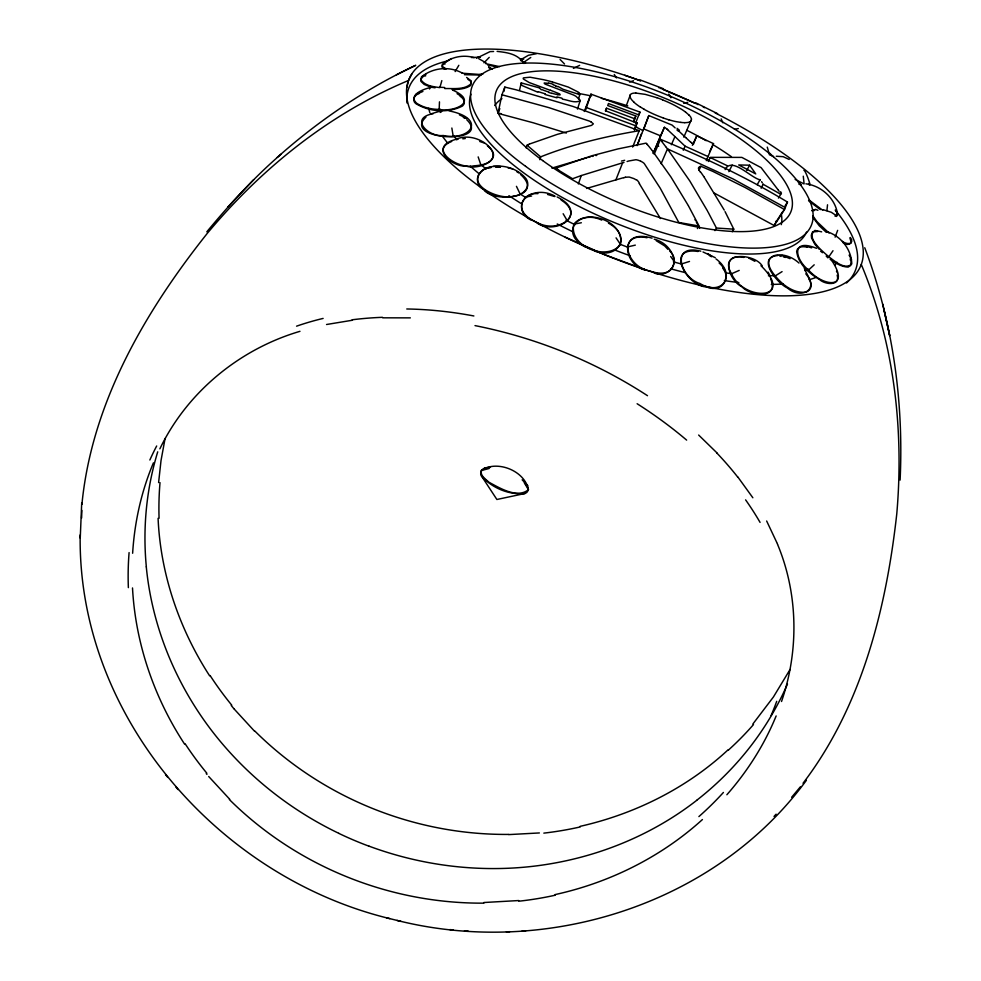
<?xml version="1.0" encoding="UTF-8"?>
<svg xmlns="http://www.w3.org/2000/svg" width="981" height="981" viewBox="0 0 981 981"><rect width="100%" height="100%" fill="white"/><g stroke="black" fill="none" stroke-linecap="round" stroke-linejoin="round"><path stroke-width="1.47" d="M691.519 119.228L683.818 137.168M900.104 480.089C903.832 401.339 892.722 321.584 864.739 247.739M80.246 538.066L81.717 502.677M81.607 518.042L81.889 510.414M82.122 504.308L82.232 501.254C92.803 401.266 145.568 311.026 207.065 233.637C261.461 168.291 329.775 113.477 408.513 80.467L411.861 73.869M452.793 90.154C479.844 102.147 453.026 112.349 439.169 109.369L439.476 101.852M577.478 109.087L580.286 100.295L575.982 96.322A18.504 6.229 17 0 0 573.493 94.985L545.657 84.341A4.427 1.312 15.5 0 1 544.725 83.814L544.148 83.078A6.438 1.962 15.5 0 1 547.741 83.373L548.416 83.52M652.046 238.15C616.963 227.862 623.585 266.109 649.986 271.075C682.58 282.136 679.759 245.875 654.241 239.192M578.569 98.958L579.881 94.066A10.251 3.164 17.2 0 0 579.317 93.097A11.232 3.483 17.1 0 0 578.177 92.042L568.342 87.101L552.193 81.877M132.631 553.259C134.544 522.26 141.325 491.493 153.416 462.86M158.603 482.578L161.031 460.506L165.066 438.532M805.904 183.815C821.342 185.789 835.174 198.26 837.553 213.968C837.872 215.673 836.352 216.249 834.929 216.065M826.897 210.694L827.535 204.784M406.772 87.714L408.513 80.467M528.452 489.703C524.823 470.88 497.661 459.917 481.61 470.009C479.329 475.295 485.767 479.157 489.029 482.284C500.003 488.17 517.257 498.802 528.452 489.703L524.283 482.75M499.035 113.637L498.017 113.342L501.941 94.777L504.835 87.088L515.761 89.712L573.063 106.463L639.22 130.706L632.647 147.064M503.915 91.417L504.835 87.088M474.24 57.646C463.179 54.421 451.015 56.824 442.247 64.427L442.468 66.5L446.11 69.026M519.538 90.142L521.254 82.907L539.44 87.898M526.233 148.057L526.969 145.151L540.654 156.85C572.328 144.219 605.669 136.396 639.22 130.706M539.857 159.719L540.654 156.85M441.842 80.614L439.856 87.616C433.234 86.696 424.307 85.739 420.763 79.375L421.548 76.849C433.087 67.395 449.899 65.935 462.811 73.354M585.731 109.749L590.954 94.139L639.931 112.092L638.95 114.949L608.478 103.532L607.717 105.556L635.835 116.003L633.665 121.534L635.835 116.003M781.526 701.501C798.963 650.979 798.276 594.228 777.7 544.713M584.259 111.491L590.954 94.139M578.373 183.95L581.255 175.562L623.99 162.38M605.657 110.804L637.025 123.128M636.877 123.532L634.4 130.007M605.51 110.988L606.516 108.204L634.732 118.762M675.149 127.91L672.095 125.102L648.809 115.562L643.855 128.977L660.569 135.832L664.419 127.297A5.702 1.839 22.8 0 1 665.4 127.898L666.59 128.805M641.549 133.563L637.086 145.617M635.847 93.023A30.57 7.615 22.8 0 0 631.175 93.918L630.82 94.213A32.704 8.167 23.1 0 0 630.415 94.642L626.565 104.955M835.125 237.157L837.651 230.351M499.108 110.473L499.82 108.597M498.385 112.386L498.924 110.951M775.505 222.27L775.897 221.252M635.553 123.214L639.931 112.092M774.88 223.852L774.205 225.544L714.266 193.098M774.205 225.544L784.53 209.554L787.485 202.061C747.056 177.536 704.076 157.5 660.471 139.314L654.192 154.213M634.437 129.602L637.16 122.748M586.54 188.475L615.872 179.891L622.677 162.687M706.283 160.639L713.506 143.618L696.755 135.832L693.346 144.428L691.838 143.214M637.221 145.36L648.809 115.562M776.143 715.946C764.383 744.775 747.399 771.373 726.872 794.745M573.848 224.146C568.367 246.268 607.325 261.902 620.47 244.416C625.105 222.515 587.447 207.469 573.848 224.146L581.353 222.761M660.569 135.832L653.15 153.477L664.419 127.297M606.516 108.204L605.436 110.73M661.12 163.68L667.485 148.904L666.246 147.322M671.396 144.722L674.94 136.58L667.423 129.553M683.279 150.228L685.081 146.181L674.94 136.58M692.39 145.347L696.755 135.832M698.999 170.24L700.875 166.28L712.856 171.405L745.168 187.555L784.53 209.554M708.282 161.509L710.195 157.512L711.225 157.352L741.857 157.401L761.109 167.628L777.786 189.443M580.262 100.638C575.025 103.716 567.999 99.841 562.346 99.167M709.606 151.712L713.506 143.618M159.866 448.844C187.212 392.008 239.695 349.052 299.978 331.32M521.254 82.907L521.07 83.876A9.822 3.102 14.1 0 0 521.512 84.709A11.024 3.458 14.3 0 0 522.75 85.838L537.784 92.202M725.131 169.615C731.654 156.004 751.152 178.407 760.336 179.842M728.846 171.65L732.218 165.066M697.405 228.585L698.803 225.986L698.386 224.661L688.478 205.887M790.048 669.508L773.42 696.988L752.868 724.003M746.749 170.461L749.594 165.2L755.027 172.84M714.953 230.621L716.412 228.033L707.951 211.835M757.209 184.71L760.14 179.548M761.158 188.242L763.169 184.097M455.135 71.588L458.826 65.298M732.255 231.749L733.788 229.174L725.045 211.602M691.347 120.479L690.55 121.472A32.594 8.191 21.6 0 1 686.97 122.551L684.799 122.674M520.384 59.915L528.428 55.279L536.325 53.747M778.423 198.076L780.778 194.299L780.153 192.828M785.082 205.789L787.485 202.061M775.763 222.38L782.924 211.295M811.802 210.792L815.567 209.345L817.896 210.314M826.578 231.553C840.619 235.747 851.459 249.186 851.778 263.938C845.168 270.449 834.549 261.02 828.847 256.777L833.004 250.719M434.411 86.966C427.458 87.223 406.588 94.237 416.704 103.275C423.265 107.53 431.37 109.418 439.169 109.369M800.373 786.836L791.642 797.259M803.034 783.255C861.772 706.271 886.248 608.661 896.769 513.885C904.114 429.543 894.132 342.847 861.269 264.429M806.357 780.361C714.965 905.144 545.08 957.689 397.011 920.411M836.523 216.458L836.56 214.091M206.795 231.835C229.726 204.244 253.956 177.536 281.179 154.103M554.878 196.053C529.899 182.711 504.185 208.892 537.429 222.687C559.992 234.717 588.355 212.215 557.134 196.96M774.021 816.437L776.094 814.181M253.601 179.768L227.911 206.966M483.989 62.833L489.225 57.376M816.499 248.316C790.465 237.647 795.051 259.548 808.577 270.008L814.205 264.809M728.012 749.889C686.81 788.148 634.83 814.009 580.127 826.345M702.421 819.552C661.084 857.051 609.471 882.679 555.05 894.598M440.126 112.484L442.161 110.632M425.938 117.119C401.119 140.418 492.769 145.151 466.723 119.694M277.28 157.401C318.813 120.405 365.361 88.964 415.748 65.298L396.41 74.814M476.459 58.271L490.083 51.601L493.602 51.49M423.167 76.543L420.714 79.338L420.898 81.313L422.112 82.478L424.184 84.427L430.794 87.15L435.086 87.812M771.52 155.746L770.244 153.441M521.254 60.871L524.234 61.999L530.782 57.462M444.135 63.213L451.456 58.529M485.141 168.438C461.303 183.594 499.82 201.117 514.044 196.004C522.309 195.538 531.702 187.15 526.037 178.677C516.374 166.905 499.28 163.177 485.141 168.438L490.426 167.322M485.166 468.624C481.585 469.016 479.513 472.572 481.364 475.822L496.889 499.488L524.933 493.517C530.181 491.763 527.974 485.607 524.688 483.081M798.975 263.067C783.292 248.328 756.277 253.883 775.235 275.906L782.078 271.627M520.776 60.54L522.432 59.89M425.828 74.36L421.548 76.849M415.601 94.581L422.909 91.441M573.395 68.388L579.636 65.359M451.701 141.436C430.426 149.701 453.406 167.261 466.331 166.12C478.262 170.302 505.669 159.498 487.434 145.936M527.974 144.673L529.397 144.072M762.36 266.158C755.076 253.306 717.92 251.013 731.507 273.773L739.196 270.413M529.568 143.999L557.416 134.323L591.617 125.347L593.358 123.851L591.138 121.951M812.145 210.474L814.622 210.474M419.353 93.428C414.951 94.532 411.48 99.817 415.564 103.459C429.188 111.957 448.145 113.428 462.529 105.997C466.233 102.858 463.608 98.223 460.15 96.297M581.255 175.562L572.573 178.738L558.508 170.179M455.883 139.363C425.202 147.591 457.673 169.836 473.823 165.826C515.233 163.435 480.739 128.033 455.883 139.363L458.078 139.228M629.52 82.11L633.518 80.712M551.874 168.107L587.116 157.659M689.508 261.437L681.415 263.987A210.903 75.586 22.4 0 1 673.371 261.841M623.732 177.635L615.872 179.891M430.647 113.955L439.034 111.466M481.291 470.549L489.176 468.489M683.72 103.348L687.767 102.318M588.208 157.401L590.304 156.886M592.291 156.42L593.235 156.2M627.288 246.991L635.32 245.127M595.933 155.574L596.779 155.39M625.302 177.218L629.201 177.046L633.665 178.517A6.242 2.526 22.4 0 1 636.019 179.842M483.204 73.771L478.986 74.409L462.088 73.195M700.875 166.28L699.686 166.66A9.418 3.446 25.7 0 0 698.913 167.616L698.889 168.205M326.55 324.503L352.4 320.235M734.462 129.308L738.313 128.56M424.344 76.04L425.717 75.807M490.978 167.628C479.672 167.457 471.824 181.963 482.726 188.904M525.08 197.144L531.641 196.016M449.004 110.878C487.201 118.443 470.855 141.105 443.228 135.501C428.305 137.352 408.905 117.892 433.246 113.686M490.439 467.287L484.295 467.986M523.707 59.118L521.095 59.056M462.799 138.824L465.276 138.542M518.716 900.546L483.854 902.52M539.378 832.943L508.808 834.598M445.116 63.961C442.713 63.655 440.935 66.561 442.909 68.302L444.785 69.148M524.933 493.517C508.943 495.172 491.8 487.974 481.364 475.822M479.991 57.205L477.833 57.229M452.118 89.59C458.495 89.443 465.239 89.161 470.647 85.445L471.285 80.982L466.613 77.425M506.38 931.84L509.764 931.668M522.064 931.03L525.73 930.846M495.577 167.138L500.433 167.224M537.944 193.649C520.543 192.264 515.099 212.472 530.905 219.965M382.688 317.819L410.34 317.869M777.761 255.526C755.64 257.427 777.847 283.901 787.461 287.997C800.447 299.61 820.042 290.192 805.793 273.834M464.418 74.691L481.058 75.071M486.65 468.293L488.244 468.268M500.555 166.512L493.406 166.341M444.761 88.572C453.504 88.29 464.381 90.105 471.223 83.581L470.733 81.325L467.9 79.314M749.594 165.2L738.718 164.955L755.787 173.944M635.921 93.072L645.228 94.36L656.89 97.72M716.412 228.033L733.788 229.174M439.562 87.248L444.724 87.53M708.159 287.617C725.903 292.706 731.728 273.356 719.098 262.982M776.29 156.249L783.181 156.678L789.215 159.462M449.838 929.596L453.247 929.89M464.454 930.846L468.28 931.177M801.477 184.624L798.975 184.33M647.019 237.745C618.741 231.675 624.333 264.833 644.995 270.033M499.476 66.61L485.828 63.691M680.888 122.404L676.228 121.656A31.392 8.167 22.3 0 1 670.697 120.32L668.76 119.78M496.901 66.941L487.729 64.991M497.109 51.368C505.485 52.373 514.571 53.366 520.874 59.633M743.856 257.439C719.956 252.019 728.405 280.333 741.955 286.771C750.735 296.52 779.748 299.561 770.6 278.727M654.229 273C668.233 278.849 681.746 261.841 669.569 250.891M807.338 247.273C803.439 246.231 797.467 246.157 796.646 251.295C798.142 263.987 809.202 273.429 819.601 279.573C824.825 284.637 840.545 286.403 837.161 275.121M698.803 225.986L678.778 222.454L660.225 188.205L644.21 163.484A8.449 3.433 22.3 0 0 643.18 162.625A5.604 2.269 22.5 0 0 641.758 161.742L640.801 161.276M475.012 325.606C536.251 337.746 595.185 361.597 647.497 395.699M512.671 168.916L507.913 167.788M817.946 231.467L812.526 231.896L811.299 235.232L811.569 238.04L814.831 244.22L819.147 249.199M80.184 534.927C77.438 715.357 217.696 876.916 389.825 918.633M386.539 917.824L400.935 921.38M811.655 247.85L804.69 245.888M501.058 114.176L533.492 122.858L566.331 133.048M501.941 94.777L549.078 107.689L589.348 121.08A11.465 4.255 19.3 0 1 591.114 121.963M698.08 251.492C664.628 246.305 686.602 286.06 706.087 286.869M551.874 93.428L548.808 92.472M594.302 250.903C617.858 260.345 632.684 236.053 608.478 223.19M640.299 80.001L663.548 88.793M843.329 242.994L847.216 244.453L849.448 244.134L850.993 242.994L851.116 241.424M553.1 84.82L555.724 85.654M823.071 209.652L831.299 212.276L835.309 214.962M783.292 256.789L785.364 257.463M483.952 142.895L479.721 141.485M579.943 94.703L563.02 89.259L557.931 86.389M554.731 196.556L547.57 194.459M624.75 75.267L640.716 80.822A244.379 87.579 22.4 0 0 423.375 133.453A244.379 87.579 22.4 0 0 798.644 295.342A244.379 87.579 22.4 0 0 715.088 112.901M645.032 269.628L604.676 254.704L565.277 237.218M715.259 257.684L703.009 251.97M585.694 107.297L636.031 125.899M550.525 90.252L559.391 93.808A3.323 1.079 16.5 0 1 559.844 94.213L560.188 94.826A6.597 2.097 16.4 0 1 557.551 94.728M663.266 117.978L666.025 118.922A28.682 7.664 22.4 0 0 668.772 119.805M700.814 251.197C670.109 243.19 680.164 277.795 699.882 283.472C722.47 297.084 737.283 274.594 716.02 258.947M779.478 255.82L781.158 256.446M601.745 220.112C578.496 209.137 558.863 232.951 585.228 246.954M790.097 258.69L782.016 255.416M658.803 87.665L659.44 87.922M660.703 88.425L661.341 88.67M541.254 89.725L539.489 87.996M662.592 89.173L695.541 103.434M537.294 223.202C554.706 234.864 587.153 216.654 561.071 199.952M488.575 67.53L490.856 68.793M795.15 179.437L804.113 183.938L803.28 176.188M667.485 148.904L733.003 178.898L785.303 207.592M695.652 102.784L717.626 113.686M466.821 118.345L459.402 114.875M685.081 146.181L708.196 156.641M640.752 161.252L640.47 161.129A9.344 3.814 22.4 0 0 637.969 160.148L637.613 160.075A6.021 2.44 22.4 0 0 635.921 159.719L628.796 160.982A117.83 42.293 15.3 0 1 627.092 161.509M696.829 104.023L698.104 104.624M710.195 157.512L727.129 165.654M798.473 182.368L800.312 183.239M703.23 107.064L704.517 107.677M820.349 209.615L808.552 200.737M754.929 261.326L748.626 257.991M484.295 190.449C496.57 203.594 545.338 196.911 520.506 174.422M656.252 240.713L664.652 245.912L667.963 249.419M763.365 184.403L780.778 194.299M821.673 231.835L814.917 230.412C805.119 237.794 823.304 251.859 828.847 256.777M709.349 255.538L711.532 256.752M478.74 58.676L486.098 62.833M463.351 117.426L465.129 118.431M644.174 109.283L643.315 108.781A35.77 9.209 22.6 0 1 640.47 107.015M637 127.407L636.154 126.917A35.083 9.037 22.6 0 1 635.332 126.426M462.566 97.119L457.048 93.649M488.661 66.671L492.303 69.197M522.15 479.832L527.864 485.693M516.815 171.736L518.765 172.95M524.234 61.999L525.571 62.845M809.08 200.05L822.765 210.265M830.073 259.143C835.444 263.043 841.318 266.857 848.136 267.102L850.637 265.544L851.103 261.633M711.826 256.299L707.669 253.564M842.446 241.387C845.058 243.779 853.065 245.422 851.631 239.548L850.355 237.5M557.061 169.198L555.773 168.18L591.825 155.771L617.809 148.953L646.099 143.128A3.985 1.459 22.3 0 1 646.405 143.41L646.81 143.864M522.787 62.649L523.915 63.471M820.57 251.185L822.495 252.693M658.692 146.292L657.883 145.691A5.641 1.815 22.8 0 0 656.914 145.09M685.584 112.092L689.091 115.133M760.974 265.716C796.278 300.394 743.672 301.645 731.507 273.773M678.889 131.16L681.967 134.029M690.734 142.233L685.891 137.72M698.644 435.037L716.927 452.866M682.457 134.483L685.719 137.561M633.775 101.938L632.389 100.565A31.134 7.836 22.9 0 1 630.575 98.125L629.998 96.04A34.593 8.645 23.4 0 1 630.403 94.642M229.713 799.257L208.683 776.486M254.655 731.336L234.03 708.871M560.077 59.473L564.541 63.998M829.043 233.073L816.977 221.657L812.844 215.795M826.174 256.041L827.903 257.868M826.358 232.399L819.245 225.765L813.151 217.708M808.552 184.158L809.141 184.808M808.577 270.008C822.924 286.832 851.937 289.996 831.054 259.462M837.553 213.968L836.548 212.558M647.448 144.599L651.96 150.252M165.531 774.708L167.837 777.442M175.881 787.02L178.015 789.57M233.846 708.662L231.258 705.523M206.942 774.414L206.255 773.58M665.976 146.978L661.525 141.203M737.737 476.84L752.856 497.772M652.377 150.804L670.918 176.96L688.306 205.569M777.945 189.664L779.172 191.332M667.644 149.112L689.839 181.019L707.509 210.989M670.636 256.47L674.744 262.234M703.818 176.605L700.753 172.166M704.002 176.862L724.248 210.118M722.789 268.181L726.136 273.049M775.235 275.906C782.495 285.03 794.046 293.81 806.321 292.068C817.05 287.053 806.59 275.097 804.285 268.107M616.056 237.856L620.47 244.416M761.55 181.657L762.36 182.871M614.278 74.519L616.485 77.904M184.551 744.052C154.164 697.675 135.452 643.426 132.509 587.95M209.615 675.799C179.302 628.931 160.504 574.253 158.088 518.336M851.483 259.475L849.092 255.158M836.462 271.283L837.357 272.718M639.318 183.606L660.446 218.555M563.143 213.735L567.398 220.946M803.905 170.326C805.609 169.909 812.526 190.51 809.043 183.435M768.037 272.117L770.269 276.078M695.002 219.634L695.406 220.345M668.858 94.09L670.93 97.769M696.203 221.78L696.596 222.491M696.976 223.214L697.368 223.938M698.141 225.372L699.661 228.291M766.652 520.997L776.829 542.579M516.447 186.329L520.114 193.98A210.903 75.586 22.4 0 0 526.049 197.696M835.285 210.032L835.947 211.43M721.158 118.897L722.85 122.772M777.124 543.29L777.565 544.357M849.938 237.991L850.686 240.676M478.164 156.899L480.8 164.759M767.265 147.113L769.509 154.973M691.495 119.057L690.783 117.217A29.749 7.407 21.9 0 0 689.067 115.12M883.856 309.297L889.669 335.6L882.753 304.159M850.196 258.898L850.539 260.554M451.849 128.021L453.136 135.832M787.485 684.039A330.205 308.242 20.2 0 1 781.293 697.307A337.01 314.607 20.2 0 1 696.657 800.337M696.682 800.373A330.303 308.341 20.2 0 1 670.894 818.399A339.119 316.556 20.2 0 1 551.849 863.562A330.303 308.341 20.2 0 1 508.771 868.234A337.01 314.607 20.2 0 1 369.077 846.174M369.064 846.223A330.205 308.242 20.2 0 1 338.752 833.347M338.764 833.31A337.01 314.607 20.2 0 1 226.292 748.368A330.303 308.341 20.2 0 1 206.096 723.095A339.119 316.556 20.2 0 1 153.146 607.999A330.303 308.341 20.2 0 1 146.292 566.871M146.341 566.871A337.01 314.607 20.2 0 1 157.72 451.824M662.408 89.099A244.379 87.579 22.4 0 1 695.701 103.508M159.069 518.275A331.21 313.319 -21.8 0 1 160.013 482.64M231.737 705.167A333.246 312.314 20.6 0 1 210.106 675.529M508.796 834.414A336.667 315.306 20.4 0 1 254.901 731.115M580.286 826.922A333.246 313.515 20.7 0 1 543.83 833.127M753.494 724.567A331.21 316.618 48.8 0 1 728.294 750.195M637.123 403.731A318.813 186.635 20.5 0 1 686.639 440.113M716.768 452.928A357.133 236.041 16.4 0 1 737.565 476.889M745.597 499.856A395.049 276.25 11.3 0 1 760.067 522.395M776.707 701.329A292.534 212.767 -31 0 1 771.103 715.48M723.414 792.452A331.21 284.404 -3.8 0 1 698.889 816.597M555.221 895.212A333.246 309.837 20.7 0 1 518.826 901.208M483.891 903.145A336.667 313.233 20.5 0 1 229.382 799.552M206.807 773.175A333.246 308.561 20.9 0 1 185.115 743.745M128.364 587.631A331.21 293.54 38.8 0 1 129.087 552.585M149.86 460.003A292.51 224.367 70.1 0 1 156.678 445.987M296.569 326.17A395.012 288.279 36.5 0 1 323.129 318.42M352.154 319.781A358.2 237.929 26.6 0 1 382.455 317.317M406.759 308.978A318.788 206.856 25.5 0 1 473.884 315.968M835.554 210.486A241.203 86.438 22.4 0 1 846.505 282.969M406.943 102.944A241.203 86.438 22.4 0 1 447.446 60.981M471.53 57.572A241.203 86.438 22.4 0 1 480.396 57.18M771.176 154.949A241.203 86.438 22.4 0 1 773.58 156.58M836.989 262.27A221.718 79.461 22.4 0 1 834.635 265.287M815.763 277.513A221.718 79.461 22.4 0 1 809.08 279.732M783.145 283.963A221.718 79.461 22.4 0 1 771.299 284.404M738.84 282.54A221.718 79.461 22.4 0 1 724.334 280.578M685.008 272.559A221.718 79.461 22.4 0 1 670.783 268.806M630.17 255.783A221.718 79.461 22.4 0 1 614.596 249.922M573.186 231.921A221.718 79.461 22.4 0 1 557.245 223.975M522.358 204.281A221.718 79.461 22.4 0 1 508.918 195.66M479.341 173.931A221.718 79.461 22.4 0 1 470.279 166.206M447.986 143.434A221.718 79.461 22.4 0 1 442.345 136.163M429.886 112.754A221.718 79.461 22.4 0 1 428.685 108.29M429.506 89.001A221.718 79.461 22.4 0 1 430.622 86.365M808.418 269.211A210.903 75.586 22.4 0 1 804.69 270.535M773.85 275.612A210.903 75.586 22.4 0 1 768.417 275.796M731.9 273.687A210.903 75.586 22.4 0 1 726.198 272.939M627.987 247.261A210.903 75.586 22.4 0 1 619.992 244.244M575.062 224.735A210.903 75.586 22.4 0 1 566.098 220.284M486.098 169.002A210.903 75.586 22.4 0 1 480.641 164.342M456.839 139.842A210.903 75.586 22.4 0 1 453.553 135.562M440.984 111.957A210.903 75.586 22.4 0 1 440.236 109.259M494.755 105.519A155.513 55.733 22.4 0 1 501.953 98.676M577.809 93.33A155.513 55.733 22.4 0 1 591.555 96.015M601.365 98.308A155.513 55.733 22.4 0 1 627.815 105.936M686.884 130.301A155.513 55.733 22.4 0 1 706.173 140.675M712.439 144.366A155.513 55.733 22.4 0 1 731.434 156.739M781.281 214.14A155.513 55.733 22.4 0 1 781.293 224.649M501.291 113.784A46.659 13.047 12.8 0 1 499.329 113.269M636.755 179.817A16.652 7.112 20.1 0 1 639.465 183.631M623.867 177.733A50.914 21.668 24.6 0 1 625.437 177.316M642.947 130.583A32.802 8.682 22.4 0 1 641.464 129.848A30.252 8.007 22.4 0 1 636.902 127.42M527.177 145.274A30.448 14.764 16.8 0 1 528.207 144.808M661.868 141.289A29.442 9.933 24.3 0 1 660.936 139.891M700.238 172.055A27.836 10.178 25.8 0 1 698.398 168.021M646.675 143.925A36.616 13.746 21.4 0 1 647.239 144.575M558.753 170.081A40.405 19.301 18 0 1 557.318 169.112M624.676 160.295A118.578 41.312 14.1 0 1 621.488 161.056M656.865 97.671A32.974 7.922 22.4 0 1 662.604 99.792M662.592 99.878A31.417 7.431 22.4 0 1 675.002 105.556L681.329 109.149A32.459 7.983 22.1 0 1 685.523 112.092M684.775 122.662A33.047 8.363 21.9 0 1 680.851 122.392M663.254 117.928A40.062 10.362 22.3 0 1 660.851 117.058A33.158 8.78 22.4 0 1 648.735 111.76A30.705 8.155 22.3 0 1 644.063 109.283M640.237 107.003A33.575 8.645 22.6 0 1 633.579 101.889M666.884 128.83A24.194 8.191 21.7 0 1 667.705 129.59M679.453 130.314A75.402 19.375 26.7 0 1 677.074 128.315M676.927 129.933A55.525 18.676 21.8 0 1 678.3 131.123M692.108 143.238A50.656 15.598 25.4 0 1 691.004 142.27M561.99 98.198A97.18 19.927 15.9 0 1 556.877 96.886M557.036 97.806A90.583 20.135 16 0 1 545.105 94.483M545.375 93.857A69.246 16.052 16 0 1 538.324 91.687M555.504 86.021A29.05 9.27 16 0 1 557.613 86.72M548.416 82.919A23.532 8.412 15.5 0 1 553.443 84.341M550.427 90.326A109.406 24.868 16.8 0 1 547.79 89.406L529.188 82.539L523.449 79.056A7.345 2.17 13.7 0 1 523.523 77.855L530.096 77.229L543.572 79.706A85.69 33.268 15.7 0 1 552.193 81.852M549.053 92.177A39.547 10.607 16.5 0 1 541.733 89.529M557.429 94.556A14.286 4.206 16.2 0 1 551.972 93.22M780.606 191.724A35.99 12.961 28 0 1 781.452 193.232M806.541 232.068A181.424 65.016 22.4 0 1 614.707 222.712A181.424 65.016 22.4 0 1 470.966 94.139M542.628 160.541A159.204 57.057 22.4 0 0 788.749 215.734A159.204 57.057 22.4 0 0 599.538 77.425A159.204 57.057 22.4 0 0 542.628 160.541M525.558 166.292A183.275 65.678 22.4 0 0 808.908 229.824A183.275 65.678 22.4 0 0 591.077 70.607A183.275 65.678 22.4 0 0 525.558 166.292"/></g></svg>
